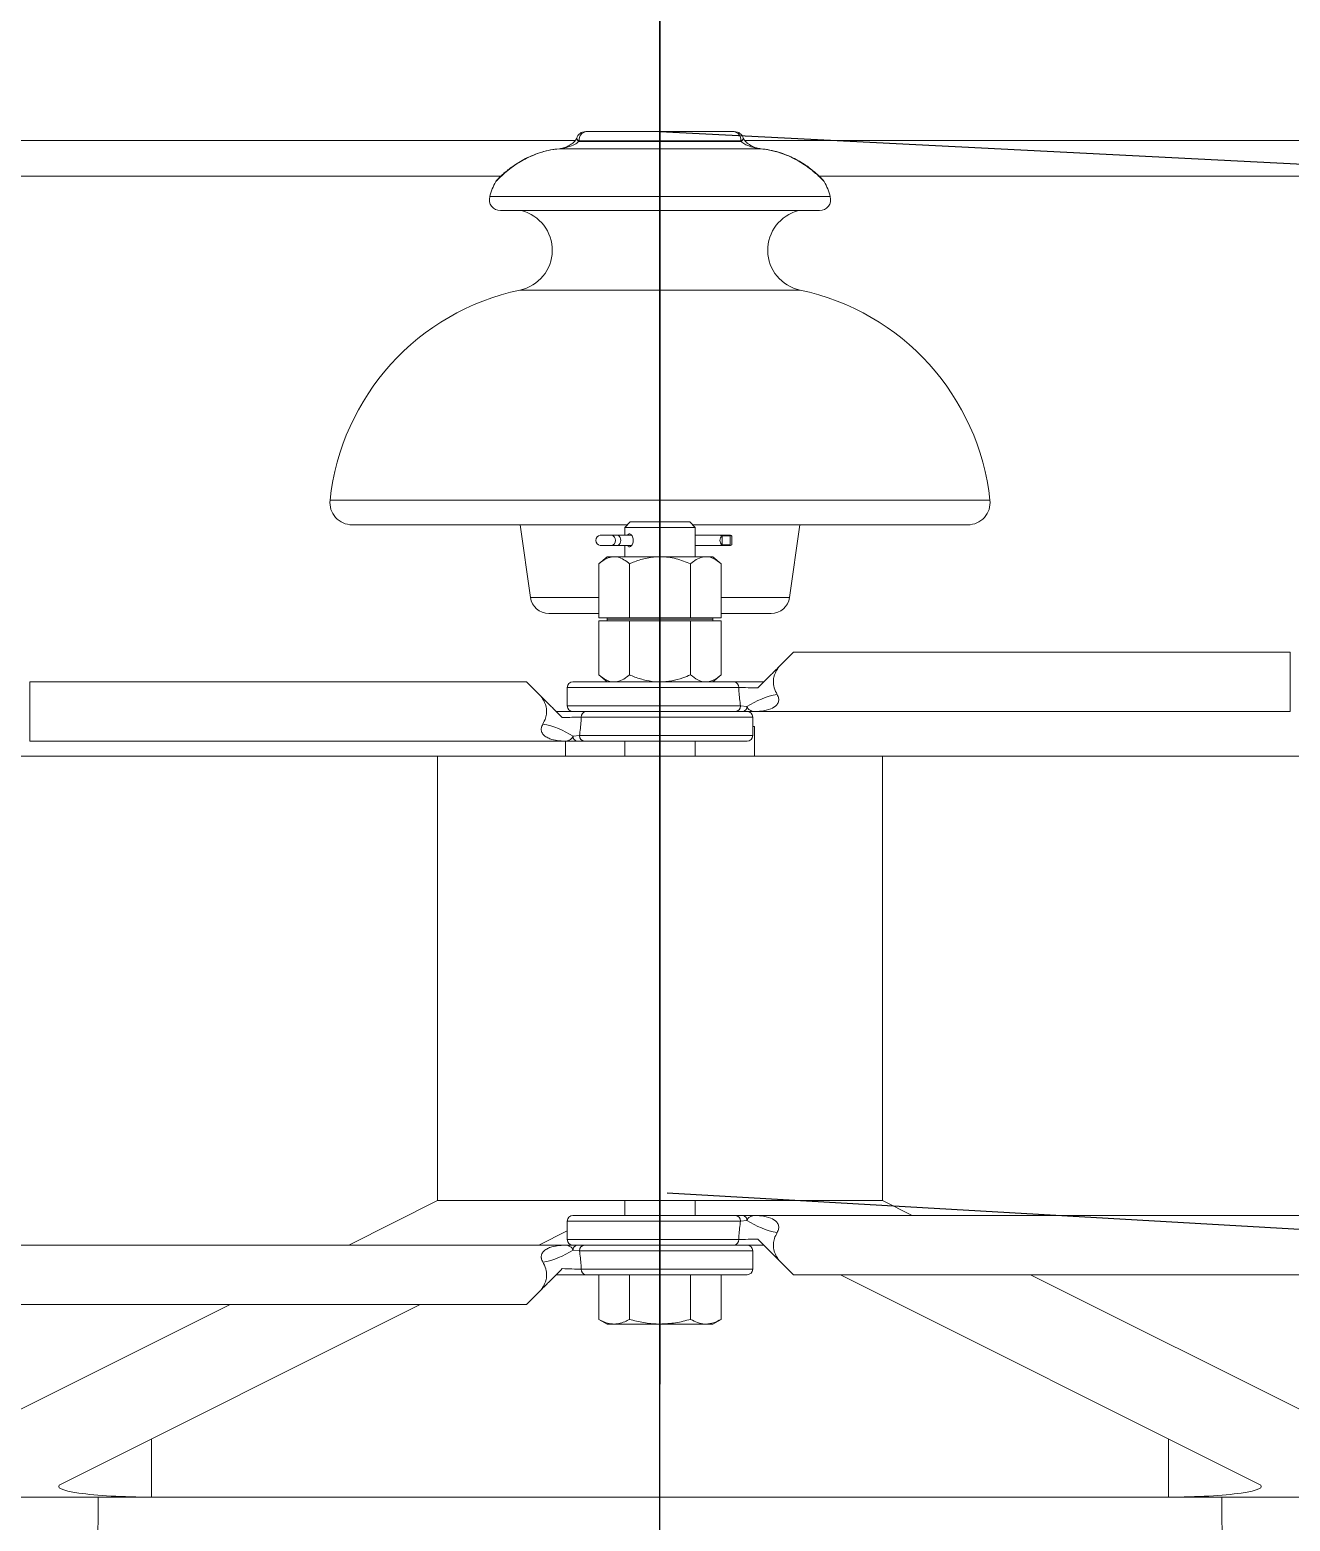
# Model space of a CAD drawing. Header units: millimetres. Extents: x 1587714 to 3094800, y -694377 to -413614.
# Drawn here: x 2354294 to 2354634, y -549802.1 to -549399.6 of the extents above; entities that cross this region are included whole.
import ezdxf

# ---------------------------------------------------------------- set-up
doc = ezdxf.new("R2010")
doc.units = ezdxf.units.MM
doc.linetypes.add('CENTER2', pattern=[28.575, 19.05, -3.175, 3.175, -3.175])
doc.layers.add('0_EJES', color=1, linetype='CENTER2')

# ---------------------------------------------------------------- blocks, each defined once
blk = doc.blocks.new('poste RT1 vista lateral')
at = {"color": 7, "linetype": 'Continuous', "lineweight": 15}
for p, q in [((-19.9289, 9318.517), (19.9289, 9318.517)), ((-22.8425, 9316.1175), (-589.5098, 9316.1175)), ((-27.076, 9313.8907), (27.076, 9313.8907)), ((-21.8089, 9316.0174), (-21.8522, 9315.881)), ((-21.8522, 9315.881), (21.8522, 9315.881)), ((-21.8089, 9316.0174), (21.8089, 9316.0174)), ((21.8522, 9315.881), (21.8089, 9316.0174)), ((589.7199, 9316.1175), (22.8414, 9316.1175)), ((-589.5098, 9306.5169), (-42.9239, 9306.5169)), ((42.9239, 9306.5169), (589.7199, 9306.5169)), ((-43.0414, 9297.1909), (43.0414, 9297.1909)), ((-8.0124, 9213.1999), (-9.525, 9211.6873)), ((-6.939, 9213.1999), (-8.0124, 9213.1999)), ((8.0124, 9213.1999), (-6.939, 9213.1999)), ((9.525, 9211.6873), (8.0124, 9213.1999)), ((-83.05, 9212.3978), (-8.8146, 9212.3978)), ((-37.7382, 9212.3978), (-34.9553, 9192.7826)), ((-13.1468, 9209.6274), (-16.0766, 9209.6274)), ((-11.2478, 9209.6236), (-13.1061, 9209.6236)), ((-11.2697, 9209.6274), (-11.5017, 9209.6274)), ((-7.7097, 9209.6274), (-11.2697, 9209.6274)), ((-11.2697, 9209.6274), (-11.2478, 9209.6236)), ((-9.525, 9211.6873), (-9.525, 9209.6274)), ((-8.2489, 9211.6873), (-9.525, 9211.6873)), ((9.525, 9211.6873), (-8.2489, 9211.6873)), ((8.8146, 9212.3978), (83.05, 9212.3978)), ((9.525, 9203.7823), (9.525, 9211.6873)), ((15.7903, 9209.6274), (9.525, 9209.6274)), ((19.0224, 9209.6274), (15.7903, 9209.6274)), ((16.7586, 9209.3651), (16.7586, 9207.0343)), ((18.8994, 9207.0019), (18.8994, 9209.3976)), ((19.3598, 9209.3651), (19.3598, 9207.0343)), ((34.9552, 9192.7826), (37.7382, 9212.3978)), ((-16.0766, 9206.7721), (-13.1468, 9206.7721)), ((-11.2478, 9206.7769), (-13.1061, 9206.7769)), ((-11.5017, 9206.7721), (-11.2697, 9206.7721)), ((-11.2478, 9206.7769), (-11.2697, 9206.7721)), ((-11.2697, 9206.7721), (-7.7186, 9206.7721)), ((-9.525, 9206.7721), (-9.525, 9203.7823)), ((9.525, 9206.7721), (15.7903, 9206.7721)), ((15.7903, 9206.7721), (19.0224, 9206.7721)), ((-14.2875, 9203.7823), (-16.4978, 9201.8769)), ((-16.4978, 9187.2971), (-16.4978, 9201.8769)), ((-12.3734, 9203.7823), (-14.2875, 9203.7823)), ((-12.3734, 9203.7823), (0, 9203.7823)), ((-8.2489, 9187.2971), (-8.2489, 9201.8769)), ((12.3733, 9203.7823), (0, 9203.7823)), ((8.2489, 9187.2971), (8.2489, 9201.8769)), ((14.2875, 9203.7823), (12.3733, 9203.7823)), ((16.4978, 9201.8769), (14.2875, 9203.7823)), ((16.4978, 9187.2971), (16.4978, 9201.8769)), ((-30.0048, 9188.4844), (-16.4978, 9188.4844)), ((-12.3734, 9187.2971), (-16.4978, 9187.2971)), ((-12.3734, 9186.4846), (-16.4978, 9186.4846)), ((-16.4978, 9186.4846), (-16.4978, 9171.9048)), ((-14.2875, 9187.2971), (-14.2875, 9186.8908)), ((-14.2875, 9186.8908), (-14.2875, 9186.4846)), ((-12.3734, 9186.8908), (-14.2875, 9186.8908)), ((-14.2875, 9186.8908), (0, 9186.8908)), ((-8.2489, 9187.2971), (-12.3734, 9187.2971)), ((14.2875, 9186.8908), (-12.3734, 9186.8908)), ((-8.2489, 9186.4846), (-12.3734, 9186.4846)), ((-8.2489, 9187.2971), (0, 9187.2971)), ((-8.2489, 9186.4846), (-8.2489, 9171.9048)), ((-8.2489, 9186.4846), (0, 9186.4846)), ((0, 9187.2971), (8.2489, 9187.2971)), ((0, 9186.8908), (14.2875, 9186.8908)), ((0, 9186.4846), (8.2489, 9186.4846)), ((8.2489, 9187.2971), (12.3733, 9187.2971)), ((8.2489, 9186.4846), (8.2489, 9171.9048)), ((12.3733, 9186.4846), (8.2489, 9186.4846)), ((12.3733, 9187.2971), (16.4978, 9187.2971)), ((16.4978, 9186.4846), (12.3733, 9186.4846)), ((14.2875, 9186.8908), (14.2875, 9187.2971)), ((14.2875, 9186.4846), (14.2875, 9186.8908)), ((16.4978, 9188.4844), (30.0048, 9188.4844)), ((16.4978, 9186.4846), (16.4978, 9171.9048)), ((170, 9177.9997), (36, 9177.9997)), ((-36, 9170.0003), (-170, 9170.0003)), ((-25, 9168.5002), (-25, 9163.5001)), ((-23.5, 9170.0003), (19.9845, 9170.0003)), ((-16.4978, 9171.9048), (-14.2875, 9170.0003)), ((-14.5304, 9170.2092), (-14.5385, 9170.0003)), ((14.2875, 9170.0003), (16.4978, 9171.9048)), ((14.5384, 9170.0003), (14.5304, 9170.2092)), ((20.4065, 9161.9999), (-23.5, 9161.9999)), ((-19.9845, 9161.9999), (23.5, 9161.9999)), ((22.3582, 9161.9999), (20.4065, 9161.9999)), ((21.709, 9163.5001), (23.4681, 9163.3198)), ((25, 9161.9999), (170, 9161.9999)), ((25, 9155.4997), (25, 9160.4998)), ((25, 9158.0002), (25.5, 9158.0002)), ((25.5, 9149.9999), (25.5, 9158.0002)), ((-170, 9153.9996), (-25, 9153.9996)), ((-25.5, 9153.9996), (-25.5, 9149.9999)), ((-23.4681, 9155.3204), (-21.709, 9155.4997)), ((-20.4065, 9153.9996), (-22.3583, 9153.9996)), ((23.5, 9153.9996), (-20.4065, 9153.9996)), ((-9.525, 9153.9996), (-9.525, 9149.9999)), ((9.525, 9149.9999), (9.525, 9153.9996)), ((-176.9744, 9149.9999), (-60, 9149.9999)), ((-60, 9149.9999), (-60, 9030)), ((-60, 9149.9999), (60, 9149.9999)), ((60, 9149.9999), (60, 9030)), ((60, 9149.9999), (182.6928, 9149.9999)), ((-60, 9030), (-83.9788, 9017.9999)), ((-60, 9030), (60, 9030)), ((-9.525, 9030), (-9.525, 9026.0003)), ((9.525, 9026.0003), (9.525, 9030)), ((67.9929, 9026.0003), (60, 9030)), ((-25, 9024.5001), (-25, 9019.5)), ((-23.5, 9026.0003), (20.4065, 9026.0003)), ((20.4065, 9026.0003), (22.3582, 9026.0003)), ((23.4681, 9024.6804), (21.709, 9024.5001)), ((231.8752, 9026.0003), (25, 9026.0003)), ((-25, 9021.8489), (-32.6916, 9017.9999)), ((-25, 9017.9999), (-231.8752, 9017.9999)), ((19.9845, 9017.9999), (-23.5, 9017.9999)), ((-21.709, 9016.4998), (-23.4681, 9016.68)), ((-22.3583, 9017.9999), (-20.4065, 9017.9999)), ((-20.4065, 9017.9999), (23.5, 9017.9999)), ((25, 9011.4996), (25, 9016.4998)), ((23.5, 9010.0005), (-19.9845, 9010.0005)), ((-16.4978, 9010.0005), (-16.4978, 8997.9661)), ((-8.2489, 9010.0005), (-8.2489, 8997.9661)), ((8.2489, 9010.0005), (8.2489, 8997.9661)), ((16.4978, 9010.0005), (16.4978, 8997.9661)), ((36, 9010.0005), (248, 9010.0005)), ((161.5911, 8953.4934), (48.6774, 9010.0005)), ((219.8587, 8950), (99.9647, 9010.0005)), ((-248, 9002.0001), (-36, 9002.0001)), ((-115.9506, 9002.0001), (-219.8588, 8950)), ((-64.6633, 9002.0001), (-161.5912, 8953.4934)), ((-16.4978, 8997.9661), (-14.2875, 8996.69)), ((-12.3734, 8996.69), (-14.2875, 8996.69)), ((-12.3734, 8996.69), (0, 8996.69)), ((0, 8996.69), (12.3733, 8996.69)), ((12.3733, 8996.69), (14.2875, 8996.69)), ((14.2875, 8996.69), (16.4978, 8997.9661)), ((-219.8588, 8950), (-137.2186, 8950)), ((-151.5582, 8950), (-154.4143, 8566.7794)), ((-137.2186, 8950), (137.2186, 8950)), ((137.2186, 8950), (219.8587, 8950)), ((154.4142, 8566.7794), (151.5582, 8950))]:
    blk.add_line(p, q, dxfattribs=at)
at = {"color": 8, "linetype": 'Continuous', "lineweight": 15}
for p, q in [((-45.9429, 9300.9531), (45.9429, 9300.9531)), ((-37.7857, 9275.7494), (37.7856, 9275.7494)), ((-89.0163, 9219.0335), (89.0162, 9219.0335)), ((-13.1061, 9209.6236), (-16.1204, 9209.6236)), ((-13.1468, 9209.6274), (-13.1061, 9209.6236)), ((-11.2478, 9209.6236), (-7.7053, 9209.6236)), ((9.525, 9209.6236), (15.8574, 9209.6236)), ((16.6886, 9209.3976), (18.8994, 9209.3976)), ((-13.1061, 9206.7769), (-16.1204, 9206.7769)), ((-13.1061, 9206.7769), (-13.1468, 9206.7721)), ((-11.2478, 9206.7769), (-7.7151, 9206.7769)), ((9.525, 9206.7769), (15.8574, 9206.7769)), ((16.6886, 9207.0019), (18.8994, 9207.0019)), ((-34.9553, 9192.7826), (-16.4978, 9192.7826)), ((16.4978, 9192.7826), (34.9552, 9192.7826)), ((170, 9177.9997), (170, 9161.9999)), ((-170, 9161.9999), (-170, 9170.0003)), ((21.2601, 9168.5002), (-25, 9168.5002)), ((-170, 9153.9996), (-170, 9161.9999)), ((-25, 9163.5001), (21.709, 9163.5001)), ((25, 9160.4998), (-21.2601, 9160.4998)), ((-21.709, 9155.4997), (25, 9155.4997)), ((21.709, 9024.5001), (-25, 9024.5001)), ((-25, 9019.5), (21.2601, 9019.5)), ((25, 9016.4998), (-21.709, 9016.4998)), ((-21.2601, 9011.4996), (25, 9011.4996)), ((-137.2186, 8965.6899), (-137.2186, 8950)), ((137.2186, 8965.6899), (137.2186, 8950))]:
    blk.add_line(p, q, dxfattribs=at)
at = {"color": 7, "linetype": 'Continuous', "lineweight": 15, "flags": 128}
for points in [[(36, 9177.9997), (35.9644, 9177.9644), (35.6819, 9177.6822), (35.1268, 9177.1271), (34.319, 9176.3194), (33.2869, 9175.2865), (32.0673, 9174.0677)], [(-32.0674, 9166.0674), (-33.287, 9167.2871), (-34.319, 9168.319), (-35.1269, 9169.1267), (-35.6819, 9169.6818), (-35.9645, 9169.9641), (-36, 9170.0003)], [(32.0673, 9013.9325), (33.2869, 9012.7127), (34.319, 9011.6808), (35.1268, 9010.8731), (35.6819, 9010.318), (35.9644, 9010.0358), (36, 9010.0005)], [(-36, 9002.0001), (-35.9645, 9002.0354), (-35.6819, 9002.3177), (-35.1269, 9002.8727), (-34.319, 9003.6814), (-33.287, 9004.7133), (-32.0674, 9005.933)]]:
    blk.add_lwpolyline(points, dxfattribs=at)
at = {"color": 7, "linetype": 'Continuous', "lineweight": 15}
for centre, radius, start, end in [((-20.073, 9316.0176), 2.4994, 89.993616, 164.172135), ((-19.5684, 9316.289), 2.2569, 99.191563, 186.913155), ((19.5684, 9316.289), 2.2569, 353.08718, 80.808102), ((20.073, 9316.0176), 2.4994, 15.827865, 90.007067), ((-21.4756, 9316.8171), 1.009, 186.704959, 248.082668), ((21.4754, 9316.8172), 1.0091, 291.922155, 353.290218), ((-29.0513, 9296.5131), 17.4655, 150.862149, 165.271739), ((29.0512, 9296.5131), 17.4655, 14.728261, 29.139022), ((-43.0414, 9300.1907), 3, 165.271739, 270), ((43.0414, 9300.1907), 3, 270, 14.728261), ((-40.054, 9286.5132), 11, 281.900246, 76.092448), ((40.0539, 9286.5132), 11, 103.907552, 258.099754), ((-24.3821, 9212.1466), 65, 101.900246, 173.917938), ((24.3821, 9212.1466), 65, 6.082062, 78.099754), ((-83.05, 9218.3978), 6, 173.917938, 270), ((83.05, 9218.3978), 6, 270, 6.082062), ((-15.8446, 9208.2), 1.45, 100.962351, 259.037649), ((-16.0766, 9209.3977), 0.23, 90, 100.962351), ((-13.4697, 9208.2002), 1.4691, 284.331827, 75.668173), ((-12.5137, 9208.2002), 1.9048, 311.648975, 48.351025), ((-16.0766, 9207.0023), 0.23, 259.037649, 270), ((-30.0048, 9193.4848), 5, 188.075033, 270), ((30.0048, 9193.4848), 5, 270, 351.924967), ((-23.5, 9168.5), 1.5, 90, 180), ((19.8619, 9168.6037), 1.402, 355.766163, 84.984582), ((35.8056, 9144.6588), 22.3707, 100.817756, 123.470118), ((-23.5, 9163.5), 1.5, 180, 270), ((-19.862, 9160.6033), 1.402, 95.014171, 184.235085), ((20.2998, 9163.4081), 1.4122, 274.332444, 3.732963), ((22.1702, 9163.2847), 1.2984, 278.328808, 1.551414), ((23.5, 9160.5), 1.5, 0, 90), ((-35.8009, 9136.6646), 22.3638, 56.532537, 79.191109), ((-22.1691, 9155.2852), 1.2995, 178.449773, 261.627721), ((-20.2998, 9155.4078), 1.4123, 176.268268, 265.666325), ((23.5, 9155.5), 1.5, 270, 0), ((-23.5, 9024.5), 1.5, 90, 180), ((20.2998, 9024.5921), 1.4122, 356.267037, 85.667556), ((22.1691, 9024.7146), 1.2995, 358.491146, 81.628632), ((35.7931, 9043.3106), 22.3381, 236.513102, 259.199024), ((-35.7925, 9035.3152), 22.342, 280.797689, 303.478664), ((-23.5, 9019.5), 1.5, 180, 270), ((-22.1707, 9016.7156), 1.2979, 98.308426, 181.573312), ((-20.2998, 9016.5917), 1.4123, 94.333675, 183.731732), ((19.8619, 9019.3965), 1.402, 275.015418, 4.233837), ((23.5, 9016.5), 1.5, 0, 90), ((-19.864, 9011.3953), 1.4, 175.723738, 265.062971), ((23.5, 9011.5), 1.5, 270, 0)]:
    blk.add_arc(centre, radius, start, end, dxfattribs=at)
for centre, major_axis, ratio, start_param, end_param in [((15.4342, 9208.2), (2.2256, 0), 0.65151968, 0.93342869, 1.3794672), ((17.6175, 9208.2), (0, 1.45), 0.99541641, 0.63736764, 2.50422502), ((19.0224, 9209.3977), (0, 0.23), 0.53487305, 6.09185618, 7.85398163), ((18.8983, 9208.2), (0, 1.45), 0.53487305, 5.64581767, 6.09185618), ((15.4342, 9208.2), (2.2256, 0), 0.65151968, 4.90371811, 5.34975662), ((19.0224, 9207.0023), (0, 0.23), 0.53487305, 1.57079633, 3.33292178), ((18.8983, 9208.2), (0, 1.45), 0.53487305, 3.33292178, 3.77896029), ((-137.2186, 8952.8571), (25, 0), 0.11428571, 2.91707329, 4.71238898), ((137.2186, 8952.8571), (25, 0), 0.11428571, 4.71238898, 6.50770467)]:
    blk.add_ellipse(centre, major_axis=major_axis, ratio=ratio, start_param=start_param, end_param=end_param, dxfattribs=at)
at = {"color": 8, "linetype": 'Continuous', "lineweight": 15}
for points, knots in [([(-27.076, 9313.8907), (-28.1267, 9313.7539), (-30.2606, 9313.4761), (-33.2971, 9312.5328), (-36.1432, 9311.2844), (-38.5961, 9309.8507), (-40.6682, 9308.3643), (-42.2116, 9307.0651), (-43.3299, 9306.0082), (-43.995, 9305.3304), (-44.3176, 9304.9861), (-44.2996, 9305.0051), (-44.2931, 9305.012)], [0, 0, 0, 0, 0.11522467, 0.23400474, 0.34786776, 0.46553859, 0.57129658, 0.68111728, 0.77313396, 0.86871125, 0.95284268, 1, 1, 1, 1]), ([(44.2931, 9305.012), (44.3019, 9305.0029), (44.3289, 9304.9749), (44.0499, 9305.2719), (43.4799, 9305.857), (42.5856, 9306.7183), (41.3911, 9307.7691), (39.8772, 9308.9519), (38.0299, 9310.197), (35.8567, 9311.4126), (33.277, 9312.5324), (30.3305, 9313.4608), (28.172, 9313.7459), (27.076, 9313.8907)], [0, 0, 0, 0, 0.04009156, 0.12268636, 0.2081659, 0.29296172, 0.38039667, 0.47043399, 0.56291244, 0.66187373, 0.76334147, 0.87983666, 1, 1, 1, 1])]:
    blk.add_open_spline(points, degree=3, knots=knots, dxfattribs=at)
at = {"color": 7, "linetype": 'Continuous', "lineweight": 15}
for points, knots in [([(-27.8243, 9313.7867), (-28.1935, 9313.7495), (-29.3791, 9313.6298), (-31.3338, 9313.1644), (-33.6294, 9312.4338), (-35.7629, 9311.5063), (-37.6909, 9310.478), (-39.3618, 9309.409), (-40.7151, 9308.4165), (-41.8226, 9307.5154), (-42.6746, 9306.7594), (-43.3148, 9306.1528), (-43.7001, 9305.7679), (-43.8118, 9305.6609), (-43.8663, 9305.6003), (-43.8961, 9305.5705), (-43.9279, 9305.5357), (-44.002, 9305.451), (-44.112, 9305.33), (-44.17, 9305.2114), (-44.1943, 9305.1617)], [0, 0, 0, 0, 0.04264366, 0.13694049, 0.23222737, 0.32546813, 0.41696155, 0.50629125, 0.59001462, 0.6640159, 0.74336647, 0.81888865, 0.89310241, 0.96494795, 0.97544136, 0.97901593, 0.98173403, 0.98486204, 0.99365353, 1, 1, 1, 1]), ([(-21.8522, 9315.881), (-22.1152, 9315.654), (-22.8462, 9315.0233), (-24.3374, 9314.4874), (-25.7694, 9314.0352), (-26.7647, 9313.9251), (-27.076, 9313.8907)], [0, 0, 0, 0, 0.182265095, 0.506457769, 0.845605979, 1, 1, 1, 1]), ([(-22.4789, 9316.7059), (-22.4915, 9316.6657), (-22.5243, 9316.5614), (-22.7276, 9316.2116), (-23.1849, 9315.6835), (-24.0115, 9315.0143), (-25.0761, 9314.4231), (-26.1306, 9314.0245), (-26.8072, 9313.9377), (-27.0699, 9313.904)], [0, 0, 0, 0, 0.04005294, 0.10381574, 0.23918541, 0.43335342, 0.66939667, 0.87164239, 1, 1, 1, 1]), ([(-21.8089, 9316.0174), (-21.8379, 9316.0326), (-22.0793, 9316.1594), (-22.433, 9316.4126), (-22.4627, 9316.6031), (-22.4776, 9316.6993)], [0, 0, 0, 0, 0.06332226, 0.52718466, 1, 1, 1, 1]), ([(22.4776, 9316.6993), (22.4627, 9316.6031), (22.433, 9316.4126), (22.0792, 9316.1594), (21.8379, 9316.0326), (21.8089, 9316.0174)], [0, 0, 0, 0, 0.47281534, 0.93667774, 1, 1, 1, 1]), ([(27.076, 9313.8907), (26.5766, 9313.9579), (25.2761, 9314.1327), (23.7702, 9314.6877), (22.4897, 9315.2713), (22.0139, 9315.7263), (21.8522, 9315.881)], [0, 0, 0, 0, 0.25205625, 0.65638816, 0.88316295, 1, 1, 1, 1]), ([(27.0264, 9313.9145), (26.8639, 9313.9297), (26.3454, 9313.978), (25.4537, 9314.2727), (24.3389, 9314.7959), (23.3833, 9315.4945), (22.775, 9316.1345), (22.5219, 9316.5643), (22.4649, 9316.7313), (22.4617, 9316.7819), (22.4616, 9316.7779), (22.4616, 9316.7775)], [0, 0, 0, 0, 0.07621773, 0.24311874, 0.45286033, 0.68956327, 0.84424789, 0.92666816, 0.97245049, 0.99737984, 1, 1, 1, 1]), ([(43.8182, 9305.65), (43.8188, 9305.6493), (43.8258, 9305.6405), (43.7577, 9305.7122), (43.5457, 9305.9249), (43.108, 9306.3508), (42.4079, 9307.0016), (41.4628, 9307.818), (40.2876, 9308.7432), (38.8586, 9309.7452), (37.1908, 9310.7624), (35.2752, 9311.7348), (33.1554, 9312.6077), (30.8412, 9313.2921), (28.9287, 9313.7126), (27.7828, 9313.8002), (27.4718, 9313.8239)], [0, 0, 0, 0, 0.00327683, 0.03996776, 0.09763589, 0.17133077, 0.25095075, 0.32865025, 0.41074866, 0.4944719, 0.58290932, 0.67303013, 0.76812779, 0.86441905, 0.96320401, 1, 1, 1, 1]), ([(44.2995, 9305.0158), (44.2747, 9305.0621), (44.203, 9305.1964), (44.0809, 9305.3571), (43.9684, 9305.4901), (43.9189, 9305.5459), (43.8947, 9305.5708), (43.8744, 9305.593), (43.849, 9305.6199), (43.8007, 9305.6684), (43.7535, 9305.7178), (43.6361, 9305.8333), (43.6275, 9305.8417)], [0, 0, 0, 0, 0.04933096, 0.143093823, 0.190214722, 0.213252088, 0.230817828, 0.255678765, 0.304839312, 0.456687944, 0.960468549, 1, 1, 1, 1]), ([(-8.7027, 9209.6274), (-8.6986, 9209.6377), (-8.6392, 9209.7848), (-8.483, 9209.9086), (-8.3183, 9209.9375), (-8.2489, 9209.9497)], [0, 0, 0, 0, 0.0417425, 0.59663403, 1, 1, 1, 1]), ([(-8.2489, 9209.9497), (-8.1483, 9209.9309), (-7.9472, 9209.8932), (-7.6438, 9209.597), (-7.3946, 9209.1586), (-7.2424, 9208.6055), (-7.2184, 9208.0097), (-7.3246, 9207.4398), (-7.5399, 9206.9537), (-7.828, 9206.6035), (-8.1434, 9206.4277), (-8.4314, 9206.4665), (-8.6197, 9206.5952), (-8.6861, 9206.7482), (-8.6965, 9206.7721)], [0, 0, 0, 0, 0.08901792, 0.1780002, 0.2678881, 0.35855529, 0.44812292, 0.53654295, 0.62544326, 0.71572236, 0.80613032, 0.895229, 0.98364466, 1, 1, 1, 1]), ([(-16.4978, 9201.8769), (-16.1486, 9202.16), (-15.3224, 9202.8299), (-13.9456, 9203.6019), (-12.9019, 9203.7217), (-12.3734, 9203.7823)], [0, 0, 0, 0, 0.26546797, 0.62808683, 1, 1, 1, 1]), ([(-12.3734, 9203.7823), (-12.2789, 9203.7804), (-11.6608, 9203.7675), (-10.5076, 9203.4526), (-9.2331, 9202.6927), (-8.4922, 9202.0786), (-8.2489, 9201.8769)], [0, 0, 0, 0, 0.06653069, 0.435296, 0.81453233, 1, 1, 1, 1]), ([(0, 9203.7823), (-1.1546, 9203.7096), (-3.5055, 9203.5614), (-6.2393, 9202.7078), (-7.796, 9202.0642), (-8.2489, 9201.8769)], [0, 0, 0, 0, 0.40629313, 0.82725398, 1, 1, 1, 1]), ([(8.2489, 9201.8769), (6.9663, 9202.3783), (4.3544, 9203.3994), (1.5016, 9203.7717), (0.0388, 9203.782), (0, 9203.7823)], [0, 0, 0, 0, 0.48435037, 0.98632667, 1, 1, 1, 1]), ([(12.3733, 9203.7823), (11.796, 9203.7096), (10.6206, 9203.5614), (9.2537, 9202.7079), (8.4753, 9202.0642), (8.2489, 9201.8769)], [0, 0, 0, 0, 0.40629442, 0.82725653, 1, 1, 1, 1]), ([(16.4978, 9201.8769), (15.8564, 9202.3783), (14.5505, 9203.3994), (13.1243, 9203.7717), (12.3927, 9203.782), (12.3733, 9203.7823)], [0, 0, 0, 0, 0.48435275, 0.98633305, 1, 1, 1, 1]), ([(26.3548, 9168.3552), (26.9021, 9168.9025), (28.1317, 9170.132), (30.076, 9172.0762), (31.4017, 9173.402), (32.0673, 9174.0677)], [0, 0, 0, 0, 0.28535718, 0.64115281, 1, 1, 1, 1]), ([(32.0673, 9174.0677), (31.9328, 9173.8721), (31.3783, 9173.0657), (30.6762, 9171.5808), (30.5293, 9169.9215), (30.7432, 9168.4346), (31.1363, 9167.4392), (31.5353, 9166.7548), (31.6069, 9166.6319)], [0, 0, 0, 0, 0.09555086, 0.39389772, 0.60778677, 0.68946982, 0.94425137, 1, 1, 1, 1]), ([(-16.4978, 9171.9048), (-15.8565, 9171.4054), (-14.5504, 9170.3885), (-13.1244, 9169.9985), (-12.3927, 9170.0003), (-12.3734, 9170.0003)], [0, 0, 0, 0, 0.48432532, 0.98633321, 1, 1, 1, 1]), ([(-12.3734, 9170.0003), (-11.796, 9170.0725), (-10.6205, 9170.2195), (-9.254, 9171.0754), (-8.4754, 9171.7179), (-8.2489, 9171.9048)], [0, 0, 0, 0, 0.40629259, 0.82729594, 1, 1, 1, 1]), ([(0, 9170.0003), (-0.189, 9170.0023), (-1.425, 9170.0152), (-3.7319, 9170.3282), (-6.2802, 9171.0906), (-7.7622, 9171.7035), (-8.2489, 9171.9048)], [0, 0, 0, 0, 0.06653316, 0.43528845, 0.81456696, 1, 1, 1, 1]), ([(8.2489, 9171.9048), (7.5505, 9171.6221), (5.8979, 9170.953), (3.1446, 9170.1806), (1.057, 9170.0609), (0, 9170.0003)], [0, 0, 0, 0, 0.26543593, 0.62806721, 1, 1, 1, 1]), ([(8.2489, 9171.9048), (8.8902, 9171.4054), (10.1961, 9170.3885), (11.6227, 9169.9985), (12.3539, 9170.0003), (12.3733, 9170.0003)], [0, 0, 0, 0, 0.48432612, 0.98631935, 1, 1, 1, 1]), ([(12.3733, 9170.0003), (12.9507, 9170.0725), (14.1262, 9170.2195), (15.4927, 9171.0754), (16.2713, 9171.7179), (16.4978, 9171.9048)], [0, 0, 0, 0, 0.40629259, 0.82729594, 1, 1, 1, 1]), ([(19.9845, 9170.0003), (20.3837, 9170.0003), (21.1938, 9170.0003), (22.7562, 9170.0003), (24.5394, 9170.0003), (26.309, 9170.0003), (27.504, 9170.0003), (28, 9170.0003)], [0, 0, 0, 0, 0.20889184, 0.42388547, 0.63275878, 0.84758728, 1, 1, 1, 1]), ([(21.709, 9163.5001), (21.5485, 9164.7919), (21.3434, 9166.4425), (21.275, 9168.1327), (21.2601, 9168.5002)], [0, 0, 0, 0, 0.78258973, 1, 1, 1, 1]), ([(26.3548, 9168.3552), (25.4415, 9168.3849), (23.4028, 9168.4511), (22.0222, 9168.4827), (21.2601, 9168.5002)], [0, 0, 0, 0, 0.44795836, 1, 1, 1, 1]), ([(-31.607, 9158.6316), (-31.3312, 9159.1449), (-30.9481, 9159.8578), (-30.6049, 9161.1641), (-30.5352, 9162.2313), (-30.8017, 9163.8327), (-31.3781, 9165.0659), (-31.9328, 9165.8718), (-32.0674, 9166.0674)], [0, 0, 0, 0, 0.22379337, 0.31082551, 0.49845598, 0.60645814, 0.90453686, 1, 1, 1, 1]), ([(-32.0674, 9166.0674), (-31.4107, 9165.4108), (-30.0852, 9164.0856), (-28.141, 9162.1408), (-26.9021, 9160.9021), (-26.3548, 9160.3549)], [0, 0, 0, 0, 0.35406268, 0.71464375, 1, 1, 1, 1]), ([(31.6069, 9166.6319), (31.7783, 9166.2746), (32.0337, 9165.7418), (32.0551, 9164.8662), (31.84, 9164.2427), (31.1887, 9163.3843), (29.7568, 9162.5382), (27.6296, 9162.1068), (25.9251, 9162.0066), (25.1559, 9161.9999), (25.0062, 9161.9999), (25, 9161.9999)], [0, 0, 0, 0, 0.10449146, 0.15578318, 0.26032211, 0.31341702, 0.51299027, 0.78551849, 0.9584199, 0.99826631, 1, 1, 1, 1]), ([(-28, 9161.9999), (-27.5047, 9161.9999), (-26.3294, 9161.9999), (-24.5587, 9161.9999), (-22.7886, 9161.9999), (-21.2083, 9161.9999), (-20.3963, 9161.9999), (-19.9845, 9161.9999)], [0, 0, 0, 0, 0.152208486, 0.361149259, 0.576017067, 0.784966075, 1, 1, 1, 1]), ([(-21.2601, 9160.4998), (-22.0225, 9160.4823), (-23.4031, 9160.4507), (-25.4418, 9160.3845), (-26.3548, 9160.3549)], [0, 0, 0, 0, 0.55218014, 1, 1, 1, 1]), ([(-21.2601, 9160.4998), (-21.275, 9160.1327), (-21.3435, 9158.4425), (-21.5486, 9156.7918), (-21.709, 9155.4997)], [0, 0, 0, 0, 0.21722419, 1, 1, 1, 1]), ([(25, 9161.9999), (24.9995, 9161.9999), (24.9866, 9161.9999), (24.9295, 9161.9999), (24.7156, 9161.9999), (24.3108, 9161.9999), (23.9103, 9161.9999), (23.6057, 9161.9999), (23.2509, 9161.9999), (22.6545, 9161.9999), (22.3582, 9161.9999)], [0, 0, 0, 0, 0.00280292, 0.07939054, 0.26572325, 0.55790179, 0.65008084, 0.67312211, 0.83760953, 1, 1, 1, 1]), ([(23.4681, 9163.3198), (23.5079, 9163.2242), (23.6142, 9162.9687), (24.0216, 9162.5252), (24.5895, 9162.21), (24.9575, 9162.0516), (25.0452, 9162.009), (25.028, 9162.0014), (25.0077, 9161.9999), (25.0004, 9161.9999), (25, 9161.9999)], [0, 0, 0, 0, 0.03667664, 0.09804232, 0.33956039, 0.66488896, 0.85698736, 0.95807205, 0.99734481, 1, 1, 1, 1]), ([(-25, 9153.9996), (-25.0062, 9153.9996), (-25.1985, 9153.9995), (-25.5747, 9154.004), (-26.3062, 9154.0306), (-27.5472, 9154.1233), (-28.9694, 9154.3765), (-30.3212, 9154.8762), (-31.257, 9155.4739), (-31.8878, 9156.2654), (-32.0613, 9157.0155), (-32.0072, 9157.8023), (-31.7792, 9158.2748), (-31.607, 9158.6316)], [0, 0, 0, 0, 0.00173426, 0.05336523, 0.10495381, 0.20780277, 0.40938675, 0.53078965, 0.65562713, 0.76721274, 0.86180191, 0.8956648, 1, 1, 1, 1]), ([(-25, 9153.9996), (-25.0005, 9153.9996), (-25.0077, 9153.9996), (-25.028, 9154.001), (-25.0452, 9154.0085), (-24.9575, 9154.0529), (-24.5897, 9154.2099), (-24.0214, 9154.5237), (-23.6143, 9154.9693), (-23.5079, 9155.2248), (-23.4681, 9155.3204)], [0, 0, 0, 0, 0.00265509, 0.04192641, 0.14300737, 0.33510074, 0.66041069, 0.90191987, 0.96332471, 1, 1, 1, 1]), ([(-22.3583, 9153.9996), (-22.6666, 9153.9996), (-23.2874, 9153.9996), (-23.6478, 9153.9996), (-23.9512, 9153.9996), (-24.2465, 9153.9996), (-24.6361, 9153.9996), (-24.8832, 9153.9996), (-24.9733, 9153.9996), (-24.9957, 9153.9996), (-24.9995, 9153.9996), (-25, 9153.9996)], [0, 0, 0, 0, 0.1695042, 0.34127909, 0.363865678, 0.454244631, 0.647582745, 0.874632204, 0.976425118, 0.997197426, 1, 1, 1, 1]), ([(21.2601, 9019.5), (21.275, 9019.8675), (21.3434, 9021.5577), (21.5485, 9023.2084), (21.709, 9024.5001)], [0, 0, 0, 0, 0.21741027, 1, 1, 1, 1]), ([(22.3582, 9026.0003), (22.5476, 9026.0003), (22.805, 9026.0003), (23.2351, 9026.0003), (23.6846, 9026.0003), (24.296, 9026.0003), (24.6886, 9026.0003), (24.9035, 9026.0003), (24.969, 9026.0003), (24.9935, 9026.0003), (24.998, 9026.0003), (24.9995, 9026.0003), (25, 9026.0003)], [0, 0, 0, 0, 0.10513215, 0.14297288, 0.29452246, 0.45641648, 0.74562027, 0.86406151, 0.97313868, 0.99086693, 0.99719587, 1, 1, 1, 1]), ([(25, 9026.0003), (25.0004, 9026.0003), (25.0077, 9026.0003), (25.028, 9025.9988), (25.0452, 9025.9914), (24.9574, 9025.9469), (24.5897, 9025.7898), (24.0212, 9025.4764), (23.6145, 9025.0304), (23.5079, 9024.7756), (23.4681, 9024.6804)], [0, 0, 0, 0, 0.00265527, 0.04192915, 0.14301672, 0.33512264, 0.66045425, 0.90197921, 0.96338711, 1, 1, 1, 1]), ([(25, 9026.0003), (25.0062, 9026.0003), (25.1559, 9026.0003), (25.9251, 9025.9936), (27.6297, 9025.8936), (29.7569, 9025.4613), (31.1883, 9024.6142), (31.8403, 9023.7577), (32.0551, 9023.134), (32.0339, 9022.2576), (31.7783, 9021.7252), (31.6069, 9021.3683)], [0, 0, 0, 0, 0.00173375, 0.04158145, 0.21448849, 0.48703978, 0.68661952, 0.73967088, 0.84421321, 0.89556913, 1, 1, 1, 1]), ([(21.2601, 9019.5), (22.0222, 9019.5175), (23.4028, 9019.5491), (25.4415, 9019.6153), (26.3548, 9019.645)], [0, 0, 0, 0, 0.55204164, 1, 1, 1, 1]), ([(32.0673, 9013.9325), (31.4107, 9014.589), (30.0852, 9015.9142), (28.141, 9017.859), (26.9021, 9019.0978), (26.3548, 9019.645)], [0, 0, 0, 0, 0.35406268, 0.71464625, 1, 1, 1, 1]), ([(31.6069, 9021.3683), (31.3311, 9020.855), (30.948, 9020.142), (30.6049, 9018.8357), (30.5352, 9017.7686), (30.8016, 9016.1671), (31.378, 9014.934), (31.9328, 9014.128), (32.0673, 9013.9325)], [0, 0, 0, 0, 0.22379443, 0.3108255, 0.49845563, 0.60645701, 0.90453519, 1, 1, 1, 1]), ([(-31.607, 9013.3688), (-31.7792, 9013.7258), (-32.0071, 9014.1983), (-32.0613, 9014.9841), (-31.8879, 9015.7351), (-31.2646, 9016.5172), (-30.3327, 9017.1179), (-28.9826, 9017.6225), (-27.5471, 9017.8746), (-26.3063, 9017.9707), (-25.5747, 9017.9951), (-25.1985, 9017.9999), (-25.0062, 9017.9999), (-25, 9017.9999)], [0, 0, 0, 0, 0.104336629, 0.138137006, 0.232785146, 0.344372283, 0.465262451, 0.590616713, 0.792191672, 0.895047118, 0.946634041, 0.998265716, 1, 1, 1, 1]), ([(-23.4681, 9016.68), (-23.5079, 9016.7756), (-23.6142, 9017.0311), (-24.0217, 9017.4745), (-24.5895, 9017.7916), (-24.9575, 9017.9479), (-25.0452, 9017.9908), (-25.028, 9017.9984), (-25.0077, 9017.9999), (-25.0005, 9017.9999), (-25, 9017.9999)], [0, 0, 0, 0, 0.03667619, 0.09804208, 0.3395751, 0.66489305, 0.85698911, 0.95807256, 0.99734484, 1, 1, 1, 1]), ([(-25, 9017.9999), (-24.9995, 9017.9999), (-24.9957, 9017.9999), (-24.9733, 9017.9999), (-24.8832, 9017.9999), (-24.6361, 9017.9999), (-24.2465, 9017.9999), (-23.9512, 9017.9999), (-23.6478, 9017.9999), (-23.2874, 9017.9999), (-22.6666, 9017.9999), (-22.3583, 9017.9999)], [0, 0, 0, 0, 0.002802574, 0.023574882, 0.125367796, 0.352417255, 0.545755369, 0.636134322, 0.65872091, 0.8304958, 1, 1, 1, 1]), ([(-21.709, 9016.4998), (-21.5485, 9015.208), (-21.3435, 9013.5573), (-21.275, 9011.8671), (-21.2601, 9011.4996)], [0, 0, 0, 0, 0.78258951, 1, 1, 1, 1]), ([(28, 9017.9999), (27.504, 9017.9999), (26.3283, 9017.9999), (24.5573, 9017.9999), (22.7878, 9017.9999), (21.2079, 9017.9999), (20.3962, 9017.9999), (19.9845, 9017.9999)], [0, 0, 0, 0, 0.15241261, 0.36130232, 0.57611459, 0.7850174, 1, 1, 1, 1]), ([(-32.0674, 9005.933), (-31.9329, 9006.1287), (-31.3785, 9006.9349), (-30.6761, 9008.4192), (-30.5294, 9010.0783), (-30.7432, 9011.5653), (-31.1369, 9012.5604), (-31.5353, 9013.2457), (-31.607, 9013.3688)], [0, 0, 0, 0, 0.09554992, 0.3937972, 0.60768856, 0.68937239, 0.94415635, 1, 1, 1, 1]), ([(-26.3548, 9011.6456), (-26.9021, 9011.0984), (-28.132, 9009.8688), (-30.0755, 9007.9236), (-31.4016, 9006.5983), (-32.0674, 9005.933)], [0, 0, 0, 0, 0.28535902, 0.64123121, 1, 1, 1, 1]), ([(-26.3548, 9011.6456), (-25.4418, 9011.6155), (-23.4031, 9011.5484), (-22.0225, 9011.517), (-21.2601, 9011.4996)], [0, 0, 0, 0, 0.44782195, 1, 1, 1, 1]), ([(-19.9845, 9010.0005), (-20.3838, 9010.0005), (-21.1942, 9010.0005), (-22.757, 9010.0005), (-24.5407, 9010.0005), (-26.3101, 9010.0005), (-27.5047, 9010.0005), (-28, 9010.0005)], [0, 0, 0, 0, 0.2089394, 0.42398323, 0.63290692, 0.84779156, 1, 1, 1, 1]), ([(-12.3734, 8996.69), (-12.6939, 8996.7054), (-13.5488, 8996.7464), (-14.9355, 8997.1416), (-15.9751, 8997.6902), (-16.4978, 8997.9661)], [0, 0, 0, 0, 0.2297366, 0.61269496, 1, 1, 1, 1]), ([(-8.2489, 8997.9661), (-8.5291, 8997.8123), (-9.3383, 8997.3683), (-10.7121, 8996.8242), (-11.8172, 8996.7349), (-12.3734, 8996.69)], [0, 0, 0, 0, 0.208304, 0.60151688, 1, 1, 1, 1]), ([(0, 8996.69), (-0.1956, 8996.6918), (-1.6763, 8996.7052), (-4.4679, 8996.9824), (-6.9809, 8997.6362), (-8.2489, 8997.9661)], [0, 0, 0, 0, 0.07010364, 0.53080354, 1, 1, 1, 1]), ([(8.2489, 8997.9661), (6.9092, 8997.6098), (4.2052, 8996.8906), (1.4102, 8996.7573), (0, 8996.69)], [0, 0, 0, 0, 0.49544118, 1, 1, 1, 1]), ([(12.3733, 8996.69), (12.2755, 8996.6918), (11.5351, 8996.7052), (10.1394, 8996.9824), (8.8829, 8997.6362), (8.2489, 8997.9661)], [0, 0, 0, 0, 0.0701037, 0.53080503, 1, 1, 1, 1]), ([(16.4978, 8997.9661), (15.8279, 8997.6098), (14.4759, 8996.8906), (13.0784, 8996.7573), (12.3733, 8996.69)], [0, 0, 0, 0, 0.49543919, 1, 1, 1, 1])]:
    blk.add_open_spline(points, degree=3, knots=knots, dxfattribs=at)
at = {"layer": '0_EJES', "color": 8, "ltscale": 25}
blk.add_line((0, 9456.7294), (0, -3367.6032), dxfattribs=at)

msp = doc.modelspace()

# ---------------------------------------------------------------- linework, layer by layer
at = {"color": 8}
msp.add_line((2354464.0477, -588157.058), (2354464.0477, -529054.325), dxfattribs=at)
at = {"color": 4}
msp.add_arc((2371693.7637, -211246.9921), 338618.7241, 267.083396718, 275.551745798, dxfattribs=at)
at = {"color": 5}
msp.add_arc((2377763.839, -149359.7429), 401031.0256, 266.669529291, 273.81772373, dxfattribs=at)

# ---------------------------------------------------------------- block references
msp.add_blockref('poste RT1 vista lateral', (2354464.0477, -558745.6049))

doc.saveas('drawing.dxf')
